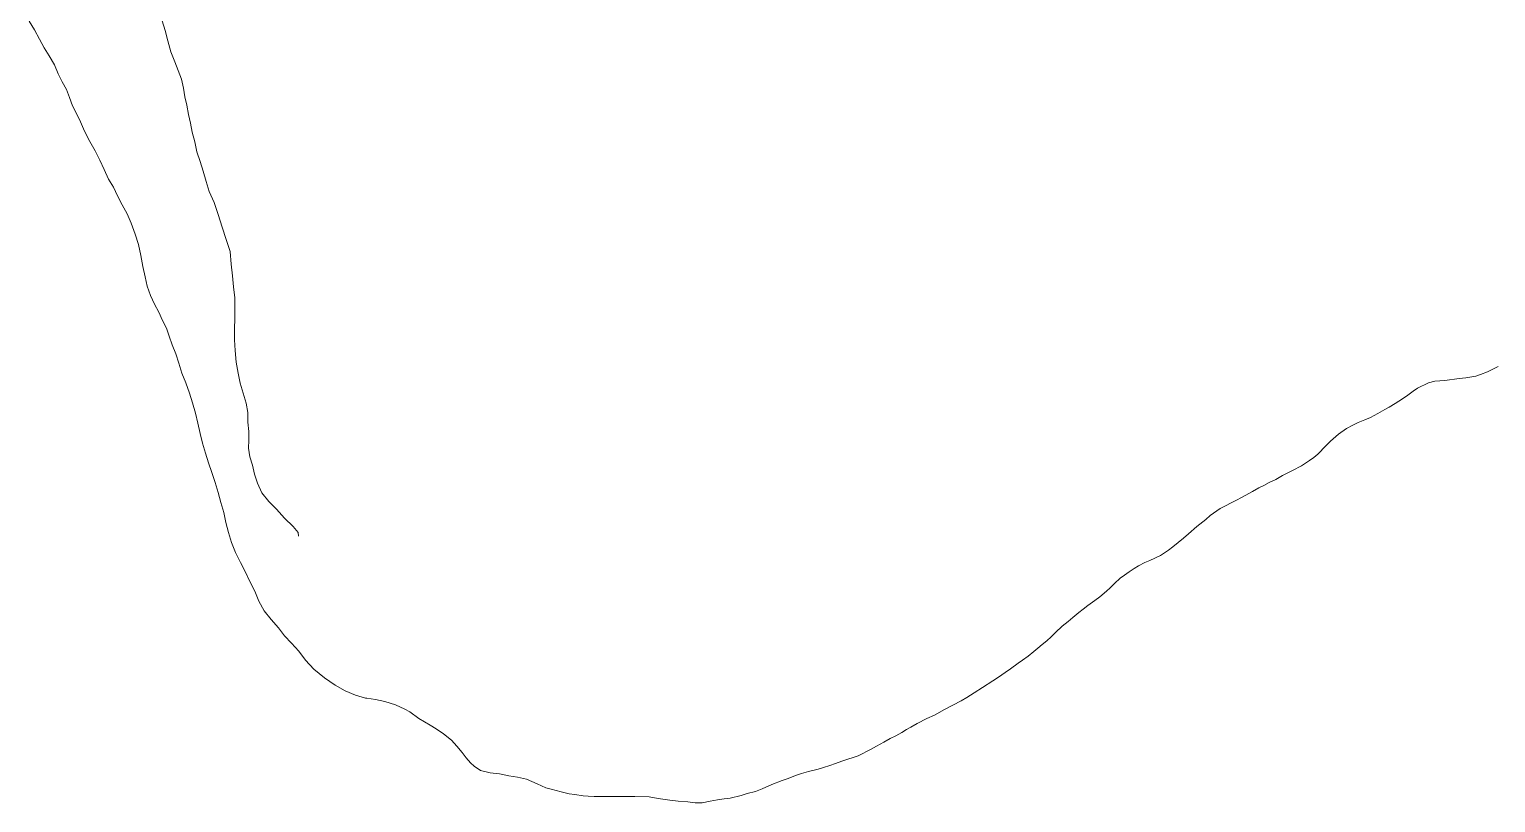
# Model space of a CAD drawing. Extents: x 683321 to 688873, y 7661944 to 7668387.
# Drawn here: x 687575 to 687868.7, y 7665196.8 to 7665351.7 of the extents above; entities that cross this region are included whole.
import ezdxf

# ---------------------------------------------------------------- set-up
doc = ezdxf.new("R2010")
doc.units = 0
doc.header["$MEASUREMENT"] = 0
doc.layers.add('01 CRESTA_Line', color=3, linetype='Continuous', lineweight=20)

msp = doc.modelspace()

# ---------------------------------------------------------------- linework, layer by layer
at = {"layer": '01 CRESTA_Line'}
for points in [[(687869.2, 7665284.19, 4236.85), (687867.02, 7665283.14, 4236.47), (687865.65, 7665282.62, 4236.34), (687864.7, 7665282.29, 4236.52), (687862.72, 7665281.92, 4236.28), (687861.37, 7665281.78, 4236.56), (687858.5, 7665281.41, 4236.54), (687856.5, 7665281.23, 4236.59), (687855.25, 7665280.94, 4236.66), (687853.01, 7665279.85, 4236.67), (687852.12, 7665279.23, 4236.66), (687851.07, 7665278.42, 4236.65), (687850.02, 7665277.7, 4236.62), (687848.57, 7665276.79, 4236.74), (687847.34, 7665276.07, 4236.75), (687846.46, 7665275.56, 4236.77), (687845.09, 7665274.8, 4236.84), (687843.61, 7665273.99, 4236.93), (687842.49, 7665273.53, 4237.09), (687841.11, 7665272.97, 4237.03), (687840.05, 7665272.42, 4237.11), (687838.81, 7665271.75, 4237.16), (687837.18, 7665270.66, 4237.28), (687835.59, 7665269.24, 4237.39), (687834.65, 7665268.33, 4237.43), (687833.03, 7665266.61, 4237.58), (687832.23, 7665265.94, 4237.6), (687831.41, 7665265.34, 4237.67), (687829.76, 7665264.28, 4237.73), (687828.01, 7665263.39, 4237.6), (687826.95, 7665262.85, 4237.79), (687826.01, 7665262.37, 4237.85), (687824.63, 7665261.59, 4237.87), (687823.34, 7665260.93, 4237.89), (687822.24, 7665260.38, 4237.88), (687821.26, 7665259.86, 4237.86), (687819.96, 7665259.17, 4237.96), (687818.65, 7665258.45, 4237.98), (687817.74, 7665257.95, 4237.99), (687816.77, 7665257.42, 4238.05), (687815.58, 7665256.79, 4238.05), (687814.69, 7665256.32, 4238.09), (687813.52, 7665255.72, 4238.03), (687811.53, 7665254.33, 4238.19), (687810.6, 7665253.58, 4238.28), (687808.86, 7665252.13, 4238.35), (687807.19, 7665250.71, 4238.49), (687806.14, 7665249.79, 4238.45), (687804.05, 7665248.05, 4238.55), (687803.18, 7665247.42, 4238.55), (687801.53, 7665246.35, 4238.67), (687799.4, 7665245.36, 4238.63), (687798.43, 7665244.92, 4238.83), (687797.17, 7665244.28, 4238.67), (687796.27, 7665243.71, 4238.71), (687795.31, 7665243.09, 4238.75), (687794.31, 7665242.42, 4238.81), (687793.5, 7665241.78, 4238.89), (687792.31, 7665240.7, 4238.86), (687791.46, 7665239.89, 4238.92), (687790.72, 7665239.18, 4239.01), (687789.39, 7665238.06, 4239.02), (687788.42, 7665237.31, 4238.99), (687786.97, 7665236.33, 4239.04), (687786.09, 7665235.62, 4239), (687785.19, 7665234.89, 4239.05), (687783.99, 7665233.89, 4239.05), (687783.03, 7665233.11, 4239.05), (687781.88, 7665232.18, 4239.1), (687780.53, 7665230.91, 4239.16), (687779.64, 7665230.07, 4239.31), (687778.8, 7665229.27, 4239.29), (687777.88, 7665228.52, 4239.34), (687776.99, 7665227.8, 4239.38), (687776.2, 7665227.14, 4239.38), (687775.07, 7665226.2, 4239.39), (687773.89, 7665225.37, 4239.46), (687773.03, 7665224.76, 4239.39), (687771.49, 7665223.65, 4239.4), (687770.43, 7665222.89, 4239.43), (687769.1, 7665222, 4239.46), (687767.98, 7665221.25, 4239.51), (687765.92, 7665219.91, 4239.54), (687764.24, 7665218.84, 4239.58), (687762.79, 7665217.92, 4239.67), (687761.63, 7665217.2, 4239.56), (687759.98, 7665216.34, 4239.85), (687758.27, 7665215.46, 4239.76), (687756.28, 7665214.38, 4239.75), (687754.74, 7665213.68, 4239.79), (687752.84, 7665212.72, 4239.81), (687751.54, 7665211.98, 4239.87), (687750.67, 7665211.47, 4239.97), (687749.75, 7665210.9, 4239.86), (687748.57, 7665210.25, 4239.95), (687747.43, 7665209.68, 4239.71), (687746.14, 7665208.96, 4239.89), (687744.65, 7665208.12, 4239.87), (687743.62, 7665207.54, 4239.87), (687741.04, 7665206.23, 4239.78), (687740.03, 7665205.86, 4239.72), (687738.93, 7665205.52, 4239.74), (687737.73, 7665205.12, 4239.74), (687736.44, 7665204.65, 4239.69), (687735.36, 7665204.28, 4239.57), (687734.04, 7665203.86, 4239.54), (687732.98, 7665203.55, 4239.45), (687731.08, 7665203.06, 4239.49), (687729.65, 7665202.67, 4239.38), (687728.48, 7665202.29, 4239.48), (687727.01, 7665201.65, 4239.27), (687725.8, 7665201.25, 4239.18), (687723.71, 7665200.48, 4239.11), (687721.8, 7665199.57, 4239.18), (687720.46, 7665199.06, 4239.14), (687718.76, 7665198.66, 4238.92), (687717.61, 7665198.27, 4239.05), (687715.4, 7665197.72, 4239.28), (687714.2, 7665197.57, 4239.32), (687712.83, 7665197.41, 4239.34), (687711.35, 7665197.15, 4239.29), (687709.76, 7665196.83, 4239.27), (687708.36, 7665196.83, 4239.21), (687706.92, 7665196.97, 4239.16), (687704.95, 7665197.16, 4239.24), (687703.3, 7665197.3, 4239.28), (687700.96, 7665197.66, 4239.47), (687699.15, 7665198, 4239.56), (687696.29, 7665198.05, 4239.55), (687694.87, 7665198.05, 4239.57), (687693.75, 7665198.05, 4239.54), (687690.7, 7665198.05, 4239.72), (687689.15, 7665198.05, 4239.92), (687688.14, 7665198.08, 4239.96), (687686.91, 7665198.16, 4239.94), (687685.91, 7665198.22, 4239.96), (687684.26, 7665198.44, 4239.91), (687683.14, 7665198.61, 4239.95), (687681.55, 7665199, 4240.05), (687679.51, 7665199.51, 4240.16), (687678.44, 7665199.78, 4239.95), (687676.73, 7665200.61, 4239.77), (687674.58, 7665201.54, 4240.1), (687672.8, 7665201.96, 4240.36), (687671.07, 7665202.23, 4240.72), (687669.21, 7665202.58, 4241.03), (687667.31, 7665202.8, 4240.63), (687665.38, 7665203.26, 4240.77), (687664.08, 7665204.13, 4240.73), (687663.38, 7665204.8, 4240.38), (687662.52, 7665205.78, 4240.31), (687661.7, 7665206.86, 4240.32), (687660.64, 7665208.17, 4240.46), (687659.58, 7665209.38, 4240.46), (687657.98, 7665210.64, 4240.06), (687656.5, 7665211.61, 4240.07), (687655.27, 7665212.36, 4239.79), (687654.14, 7665213.05, 4239.28), (687653.06, 7665213.72, 4239.08), (687651.21, 7665215.05, 4239.23), (687650.25, 7665215.57, 4239.29), (687648.33, 7665216.41, 4239.9), (687646.2, 7665217.09, 4240.27), (687644.34, 7665217.52, 4240.41), (687642.59, 7665217.76, 4240.36), (687642.37, 7665217.79, 4240.31), (687640.35, 7665218.36, 4239.95), (687638.31, 7665219.25, 4239.96), (687636.25, 7665220.34, 4240.05), (687634.15, 7665221.84, 4240.18), (687632, 7665223.58, 4240.33), (687630.36, 7665225.4, 4240.5), (687628.97, 7665227.17, 4240.56), (687627.56, 7665228.76, 4240.52), (687626.14, 7665230.22, 4240.46), (687624.92, 7665231.85, 4240.38), (687623.46, 7665233.54, 4240.16), (687622.09, 7665235.24, 4239.82), (687621.02, 7665237.22, 4239.44), (687620.21, 7665239.2, 4239.08), (687619.21, 7665241.13, 4238.79), (687618.3, 7665243.03, 4238.54), (687617.31, 7665244.92, 4238.36), (687616.32, 7665246.91, 4238.16), (687615.49, 7665248.91, 4237.91), (687614.89, 7665250.92, 4237.56), (687614.4, 7665252.92, 4237.23), (687613.97, 7665254.93, 4236.81), (687613.41, 7665256.93, 4236.46), (687612.86, 7665258.95, 4236.13), (687612.27, 7665260.95, 4235.77), (687611.61, 7665262.94, 4235.41), (687610.91, 7665264.91, 4235.07), (687610.31, 7665266.85, 4234.77), (687609.69, 7665268.83, 4234.43), (687609.25, 7665270.8, 4234.09), (687608.8, 7665272.81, 4233.77), (687608.31, 7665274.82, 4233.47), (687607.71, 7665276.89, 4233.18), (687607.12, 7665278.88, 4232.83), (687606.34, 7665280.92, 4232.59), (687605.56, 7665282.88, 4232.45), (687604.97, 7665284.89, 4232.15), (687604.34, 7665286.75, 4231.78), (687603.62, 7665288.53, 4231.58), (687603.01, 7665290.25, 4231.33), (687602.52, 7665291.9, 4230.95), (687601.73, 7665293.39, 4230.69), (687600.97, 7665295.06, 4230.37), (687600.1, 7665296.71, 4229.91), (687599.32, 7665298.39, 4229.54), (687598.61, 7665300.27, 4229.17), (687598.2, 7665302.18, 4228.78), (687597.78, 7665304.24, 4228.37), (687597.38, 7665306.4, 4228.01), (687596.86, 7665308.6, 4227.39), (687596.23, 7665310.73, 4226.78), (687595.44, 7665312.93, 4226.18), (687594.61, 7665314.75, 4225.7), (687593.64, 7665316.55, 4225.24), (687592.72, 7665318.36, 4224.79), (687591.87, 7665320.1, 4224.34), (687590.91, 7665321.7, 4223.94), (687589.99, 7665323.62, 4223.42), (687589.18, 7665325.51, 4222.91), (687588.2, 7665327.41, 4222.49), (687587.12, 7665329.28, 4222.1), (687586.08, 7665331.3, 4221.68), (687585.27, 7665333.18, 4221.43), (687584.46, 7665334.84, 4221.13), (687583.67, 7665336.4, 4220.71), (687583.06, 7665338.07, 4220.38), (687582.46, 7665339.67, 4219.97), (687581.63, 7665341.18, 4219.45), (687580.83, 7665342.84, 4218.96), (687580.04, 7665344.64, 4218.58), (687579.03, 7665346.39, 4218.07), (687578.03, 7665348.01, 4217.55), (687577.05, 7665349.74, 4217.08), (687576.04, 7665351.6, 4216.59), (687575.03, 7665353.36, 4216.08)], [(687628.9, 7665250.18, 4238.86), (687628.88, 7665250.97, 4239.05), (687627.88, 7665252.17, 4239.24), (687626.1, 7665253.84, 4239.31), (687624.5, 7665255.59, 4239.28), (687622.98, 7665257.18, 4239.21), (687621.59, 7665258.88, 4239.16), (687620.71, 7665260.84, 4239.05), (687620.11, 7665262.61, 4239.1), (687619.71, 7665264.45, 4239.2), (687619.2, 7665266.1, 4239.21), (687618.94, 7665267.81, 4239.26), (687618.99, 7665269.44, 4239.32), (687619.01, 7665271.18, 4239.1), (687618.78, 7665273.01, 4238.84), (687618.79, 7665275, 4238.58), (687618.44, 7665276.86, 4238.13), (687617.87, 7665278.88, 4237.67), (687617.26, 7665280.88, 4237.3), (687616.85, 7665282.85, 4236.92), (687616.47, 7665285.06, 4236.71), (687616.28, 7665287.39, 4236.58), (687616.12, 7665289.51, 4236.4), (687616.1, 7665291.72, 4236.31), (687616.17, 7665293.83, 4236.32), (687616.16, 7665295.73, 4236.31), (687616.17, 7665297.94, 4236.3), (687615.93, 7665300.16, 4236.35), (687615.74, 7665302.34, 4236.4), (687615.48, 7665304.72, 4236.46), (687615.26, 7665307.21, 4236.44), (687614.45, 7665309.6, 4236.2), (687613.66, 7665312.07, 4235.87), (687612.87, 7665314.61, 4235.49), (687612.06, 7665317.01, 4235.01), (687611.07, 7665319.25, 4234.61), (687610.46, 7665321.26, 4234.37), (687609.85, 7665323.33, 4234.2), (687609.25, 7665325.24, 4234.13), (687608.57, 7665327.17, 4234), (687608.14, 7665329.2, 4233.89), (687607.64, 7665331.11, 4233.82), (687607.29, 7665332.9, 4233.78), (687606.88, 7665334.65, 4233.67), (687606.57, 7665336.51, 4233.65), (687606.19, 7665338.23, 4233.61), (687605.9, 7665339.96, 4233.53), (687605.47, 7665341.72, 4233.42), (687604.86, 7665343.5, 4233.32), (687604.18, 7665345.24, 4233.3), (687603.38, 7665347.25, 4233.24), (687602.79, 7665349.42, 4233.21), (687602.21, 7665351.5, 4233.24), (687601.6, 7665353.42, 4233.21)]]:
    msp.add_polyline3d(points, dxfattribs=at)

doc.saveas('drawing.dxf')
